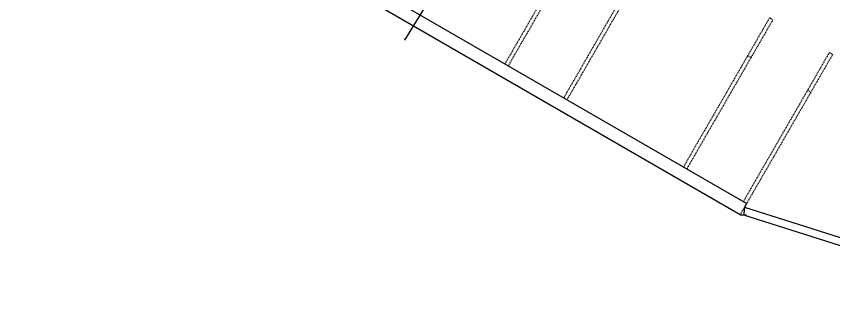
# Model space of a CAD drawing. Header units: millimetres. Extents: x 2827 to 6143, y 72 to 478.
# Drawn here: x 5769.7 to 5929.3, y 130.6 to 186.5 of the extents above; entities that cross this region are included whole.
import ezdxf

# ---------------------------------------------------------------- set-up
doc = ezdxf.new("R2010")
doc.units = ezdxf.units.MM
for name, pattern in [('ACAD_ISO02W100', [15, 12, -3]), ('CENTER', [50.8, 31.75, -6.35, 6.35, -6.35]), ('HIDDEN', [0.2, 0.1, -0.1])]:
    doc.linetypes.add(name, pattern=pattern)
for name, color, linetype, lineweight in [('01', 7, 'Continuous', 18), ('中心线', 1, 'CENTER', 13), ('粗实线层', 7, 'Continuous', 35), ('虚线', 8, 'ACAD_ISO02W100', 13)]:
    doc.layers.add(name, color=color, linetype=linetype, lineweight=lineweight)

msp = doc.modelspace()

# ---------------------------------------------------------------- linework, layer by layer
at = {"color": 7, "linetype": 'Continuous', "lineweight": -3}
for p, q in [((5912.3, 149.97), (5770.93, 231.59)), ((5911.05, 147.8), (5911.11, 147.82)), ((5911.09, 147.87), (5911.11, 147.82))]:
    msp.add_line(p, q, dxfattribs=at)
at = {"layer": '01', "lineweight": -3}
for p, q in [((5911.91, 149.29), (5911.74, 148.05)), ((5912.3, 149.97), (5911.91, 149.29)), ((5911.91, 149.29), (5965.92, 132.17)), ((5911.05, 147.8), (5912.3, 147.8)), ((5911.74, 148.05), (5911.71, 147.8)), ((5911.71, 147.8), (5965.51, 130.64))]:
    msp.add_line(p, q, dxfattribs=at)
at = {"layer": '中心线', "lineweight": -3}
msp.add_line((5845.53, 181.85), (5870.1, 222.36), dxfattribs=at)
at = {"layer": '粗实线层', "color": 7, "lineweight": -3}
msp.add_line((5911.05, 147.8), (5769.68, 229.42), dxfattribs=at)
at = {"layer": '虚线', "color": 8, "linetype": 'HIDDEN', "lineweight": -3}
for p, q in [((5881.92, 206.34), (5865.1, 177.22)), ((5865.75, 176.84), (5882.57, 205.96)), ((5893.39, 199.71), (5876.58, 170.59)), ((5877.23, 170.22), (5894.04, 199.34)), ((5916.77, 186.21), (5899.96, 157.09)), ((5917.42, 185.84), (5900.61, 156.72)), ((5917.42, 185.84), (5916.77, 186.21)), ((5929.11, 179.09), (5911.05, 147.8)), ((5928.46, 179.46), (5911.65, 150.34)), ((5913.17, 178.48), (5912.52, 178.85)), ((5928.46, 179.46), (5929.11, 179.09)), ((5924.86, 171.73), (5924.2, 172.11))]:
    msp.add_line(p, q, dxfattribs=at)

doc.saveas('drawing.dxf')
